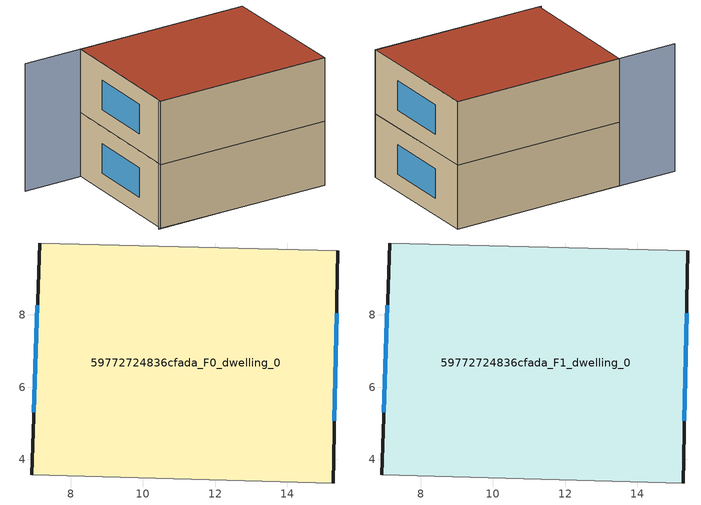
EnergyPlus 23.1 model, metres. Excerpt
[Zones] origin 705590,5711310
59772724836cfada_F0_dwelling_0
 floor ground (EU_floor_Construction): 15.41,9.78 15.27,3.34 6.91,3.57 7.14,10 z0
 wall outside (EU_wall_Construction): 7.14,10 6.91,3.57 / 15.27,3.34 15.41,9.78 z0:3
 wall adiabatic (EU_wall_Construction): 15.41,9.78 7.14,10 / 6.91,3.57 15.27,3.34 z0:3
 window (EU_Window_Construction): 7.08,8.27 6.97,5.3 / 15.31,5.07 15.37,8.05 z0.81:2.19
59772724836cfada_F1_dwelling_0
 floor to 59772724836cfada_F0_dwelling_0 (EU_floor_Construction): 15.41,9.78 15.27,3.34 6.91,3.57 7.14,10 z3
 wall outside (EU_wall_Construction): 7.14,10 6.91,3.57 / 15.27,3.34 15.41,9.78 z3:6
 wall adiabatic (EU_wall_Construction): 15.41,9.78 7.14,10 / 6.91,3.57 15.27,3.34 z3:6
 window (EU_Window_Construction): 7.08,8.27 6.97,5.3 / 15.31,5.07 15.37,8.05 z3.81:5.19
 roof outside (EU_roof_Construction): 15.27,3.34 15.41,9.78 7.14,10 6.91,3.57 z6
shading: 6.81,3.57 15.27,3.36 / 15.41,9.78 4.31,10.07 z0:6
[Building]
EU S2 Campaign: North Axis=0; Terrain=City; Solar Distribution=FullExterior
[Site:Location]
London: Latitude=51.5; Longitude=-0.5; Time Zone=0; Elevation=25
[SizingPeriod:WeatherFileDays]
AnnualSizingPeriod: Begin Month=1; Begin Day of Month=1; End Month=12; End Day of Month=31; Day of Week for Start Day=Monday; Use Weather File Daylight Saving Period=No; Use Weather File Rain and Snow Indicators=No
[MATERIAL]
EU_InternalMass_Material: Roughness=MediumRough; Thickness=0.1; Conductivity=1; Density=1800; Specific Heat=900; Thermal Absorptance=0.9; Solar Absorptance=0.7; Visible Absorptance=0.7
[MATERIAL:NOMASS] Roughness=MediumRough; Thermal Absorptance=0.9; Solar Absorptance=0.7; Visible Absorptance=0.7
Name | Thermal Resistance
EU_wall_NoMass | 0.735294
EU_roof_NoMass | 0.520833
EU_floor_NoMass | 1.81159
[WINDOWMATERIAL:SIMPLEGLAZINGSYSTEM]
EU_Window_SimpleGlazing: UFactor=3.92; Solar Heat Gain Coefficient=0.85; Visible Transmittance=0.85
[CONSTRUCTION]
EU_wall_Construction: EU_wall_NoMass
EU_roof_Construction: EU_roof_NoMass
EU_floor_Construction: EU_floor_NoMass
EU_Window_Construction: EU_Window_SimpleGlazing
EU_InternalMass_Construction: EU_InternalMass_Material
[ZONE] Type=1; Multiplier=1; Ceiling Height=autocalculate; Floor Area=autocalculate; Part of Total Floor Area=Yes
Name | Volume
59772724836cfada_F0_dwelling_0 | 160.599
59772724836cfada_F1_dwelling_0 | 160.6
[INTERNALMASS] Construction=EU_InternalMass_Construction; Surface Area=53.5333
Name | Zone or ZoneList
59772724836cfada_F0_dwelling_0_EU_InternalMass | 59772724836cfada_F0_dwelling_0
59772724836cfada_F1_dwelling_0_EU_InternalMass | 59772724836cfada_F1_dwelling_0
[OTHEREQUIPMENT] Fuel Type=Electricity; Design Level Calculation Method=Watts/Area; Power per Zone Floor Area=1; Fraction Latent=0; Fraction Radiant=0; Fraction Lost=0; Carbon Dioxide Generation Rate=0; EndUse Subcategory=EU_Step8_InternalGains
Name | Zone or ZoneList or Space or SpaceList | Schedule
EU_Step8_InternalGain_59772724836cfada_F0_dwelling_0_f000 | 59772724836cfada_F0_dwelling_0 | EU_Step8_GainSchedule_59772724836cfada_F0_dwelling_0_f000
EU_Step8_InternalGain_59772724836cfada_F1_dwelling_0_f000 | 59772724836cfada_F1_dwelling_0 | EU_Step8_GainSchedule_59772724836cfada_F1_dwelling_0_f000
[ZONEVENTILATION:DESIGNFLOWRATE] Schedule=EU_AlwaysOn; Design Flow Rate Calculation Method=AirChanges/Hour; Air Changes per Hour=0.48; Ventilation Type=Natural; Fan Pressure Rise=0; Fan Total Efficiency=1; Constant Term Coefficient=1; Temperature Term Coefficient=0; Velocity Term Coefficient=0; Velocity Squared Term Coefficient=0; Minimum Indoor Temperature=-100; Maximum Indoor Temperature=100; Delta Temperature=-100; Minimum Outdoor Temperature=-100; Maximum Outdoor Temperature=100; Maximum Wind Speed=40
Name | Zone or ZoneList or Space or SpaceList
EU_ConstantAir_59772724836cfada_F0_dwelling_0 | 59772724836cfada_F0_dwelling_0
EU_ConstantAir_59772724836cfada_F1_dwelling_0 | 59772724836cfada_F1_dwelling_0
[HVACTEMPLATE:THERMOSTAT] Constant Heating Setpoint=20; Constant Cooling Setpoint=50
EU_HeatOnly_59772724836cfada_F0_dwelling_0; EU_HeatOnly_59772724836cfada_F1_dwelling_0
[HVACTEMPLATE:ZONE:IDEALLOADSAIRSYSTEM] System Availability Schedule=EU_AlwaysOn; Maximum Heating Supply Air Temperature=50; Minimum Cooling Supply Air Temperature=13; Maximum Heating Supply Air Humidity Ratio=0.0156; Minimum Cooling Supply Air Humidity Ratio=0.0077; Heating Limit=NoLimit; Cooling Limit=NoLimit; Heating Availability Schedule=EU_AlwaysOn; Cooling Availability Schedule=EU_CoolingOff; Dehumidification Control Type=ConstantSensibleHeatRatio; Cooling Sensible Heat Ratio=0.7; Dehumidification Setpoint=60; Humidification Control Type=None; Humidification Setpoint=30; Outdoor Air Method=None; Outdoor Air Flow Rate per Person=0.00944; Outdoor Air Flow Rate per Zone Floor Area=0; Outdoor Air Flow Rate per Zone=0; Demand Controlled Ventilation Type=None; Outdoor Air Economizer Type=NoEconomizer; Heat Recovery Type=None; Sensible Heat Recovery Effectiveness=0.7; Latent Heat Recovery Effectiveness=0.65
Name | Template Thermostat
59772724836cfada_F0_dwelling_0 | EU_HeatOnly_59772724836cfada_F0_dwelling_0
59772724836cfada_F1_dwelling_0 | EU_HeatOnly_59772724836cfada_F1_dwelling_0
[SIZING:ZONE] Zone Cooling Design Supply Air Temperature Input Method=SupplyAirTemperature; Zone Cooling Design Supply Air Temperature=13; Zone Heating Design Supply Air Temperature Input Method=SupplyAirTemperature; Zone Heating Design Supply Air Temperature=50; Zone Cooling Design Supply Air Humidity Ratio=0.008; Zone Heating Design Supply Air Humidity Ratio=0.008; Cooling Design Air Flow Method=DesignDay; Cooling Design Air Flow Rate=0; Cooling Minimum Air Flow per Zone Floor Area=0.000762; Cooling Minimum Air Flow=0; Cooling Minimum Air Flow Fraction=0.2; Heating Design Air Flow Method=DesignDay; Heating Design Air Flow Rate=0; Heating Maximum Air Flow per Zone Floor Area=0.002032; Heating Maximum Air Flow=0.141576; Heating Maximum Air Flow Fraction=0.3; Account for Dedicated Outdoor Air System=No; Dedicated Outdoor Air System Control Strategy=NeutralSupplyAir; Dedicated Outdoor Air Low Setpoint Temperature for Design=autosize; Dedicated Outdoor Air High Setpoint Temperature for Design=autosize; Zone Load Sizing Method=Sensible Load Only No Latent Load; Zone Latent Cooling Design Supply Air Humidity Ratio Input Method=HumidityRatioDifference; Zone Cooling Design Supply Air Humidity Ratio Difference=0.005; Zone Latent Heating Design Supply Air Humidity Ratio Input Method=HumidityRatioDifference; Zone Humidification Design Supply Air Humidity Ratio Difference=0.005
59772724836cfada_F0_dwelling_0; 59772724836cfada_F1_dwelling_0
[SCHEDULE:CONSTANT]
Name | Hourly Value
EU_AlwaysOn | 1
EU_CoolingOff | 0
[SCHEDULE:FILE] Column Number=1; Rows to Skip at Top=0; Number of Hours of Data=8760; Column Separator=Comma; Interpolate to Timestep=No; Minutes per Item=60; Adjust Schedule for Daylight Savings=Yes
Name | File
EU_Step8_GainSchedule_59772724836cfada_F0_dwelling_0_f000 | ../../schedules/59772724836cfada/59772724836cfada_F0_dwelling_0_f000_gain.csv
EU_Step8_GainSchedule_59772724836cfada_F1_dwelling_0_f000 | ../../schedules/59772724836cfada/59772724836cfada_F1_dwelling_0_f000_gain.csv
